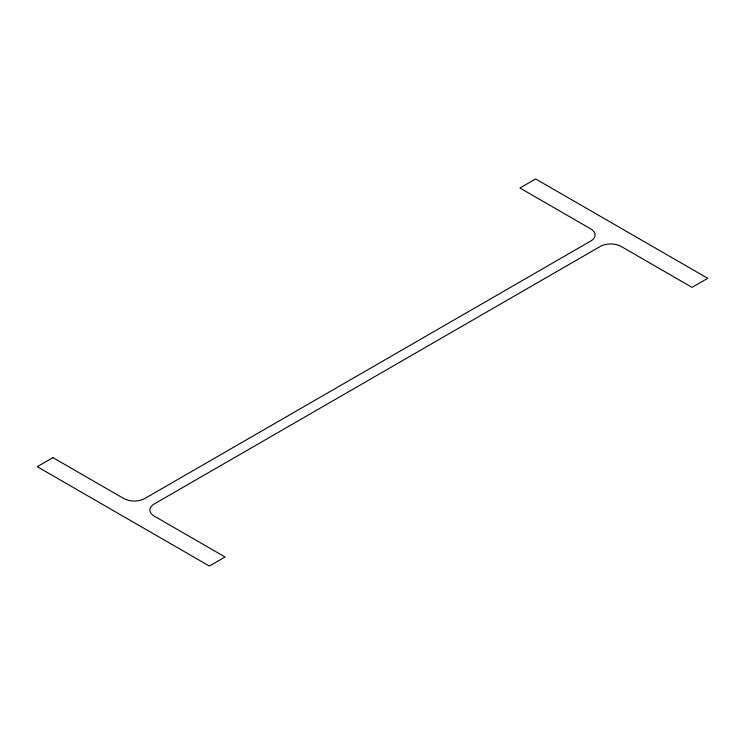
<?xml version="1.0" encoding="UTF-8"?>
<svg xmlns="http://www.w3.org/2000/svg" width="745" height="745" viewBox="0 0 745 745"><rect width="100%" height="100%" fill="white"/><g stroke="black" fill="none" stroke-linecap="round" stroke-linejoin="round"><path stroke-width="1.12" d="M52.951 457.626L37.25 466.687L209.354 566.051L225.055 556.99L154.224 516.089A14.835 8.567 0 0 1 154.224 503.974L600.228 246.474A14.835 8.567 0 0 1 621.209 246.474L692.049 287.374L707.75 278.313L535.646 178.949L519.945 188.01L590.776 228.911A14.835 8.567 0 0 1 590.776 241.026L144.772 498.526A14.835 8.567 0 0 1 123.791 498.526L52.951 457.626"/></g></svg>
